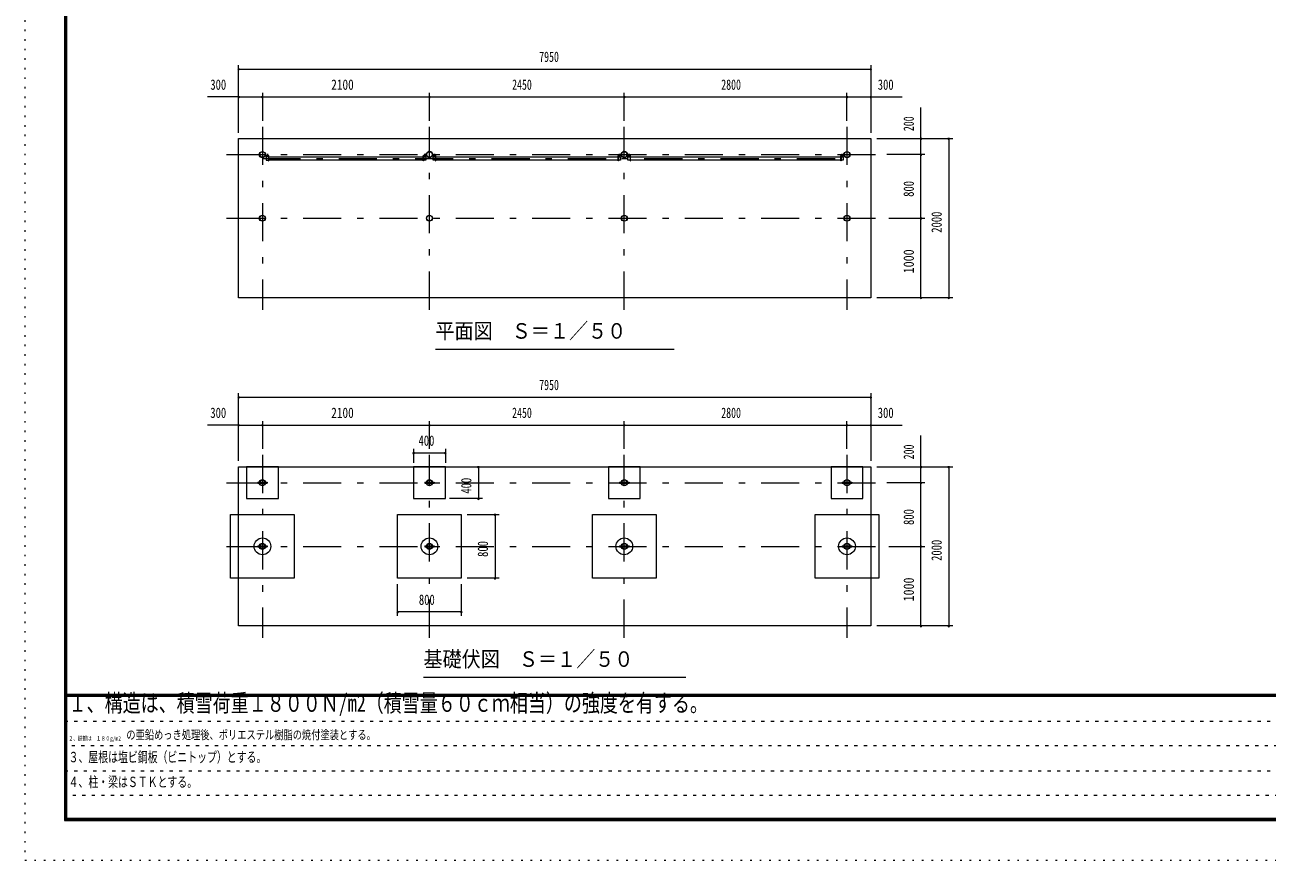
# Model space of a CAD drawing. Units: millimetres, scale not verified, with parts at other scales. Extents: x -23352 to 23352, y -10500 to 10500.
# Drawn here: x -6348 to 9273, y -10500 to 0 of the extents above; entities that cross this region are included whole.
import ezdxf
from ezdxf.enums import TextEntityAlignment as Align

# ---------------------------------------------------------------- set-up
doc = ezdxf.new("R2010")
doc.units = ezdxf.units.MM
doc.header["$LTSCALE"] = 40
for name, pattern in [('USER1', [3, 1, -2]), ('USER3', [24, 12, -5, 2, -5]), ('USER4', [3, 0.5, -2.5])]:
    doc.linetypes.add(name, pattern=pattern)
doc.layers.add('0-1_0-F', color=7, linetype='Continuous')
for name, color, linetype, lineweight in [('0-2_1-0BOLD', 7, 'Continuous', 18), ('0-3_1-2CENTER', 3, 'USER3', 18), ('0-5_1-5DIM', 3, 'Continuous', 18), ('0-C_F-F', 5, 'Continuous', 18), ('0-D_F-E_J_ADD', 5, 'USER4', 18)]:
    doc.layers.add(name, color=color, linetype=linetype, lineweight=lineweight)
doc.styles.add('ＭＳ ゴシック', font='')
doc.styles.get('ＭＳ ゴシック').set_extended_font_data('MS Gothic')

msp = doc.modelspace()

# ---------------------------------------------------------------- linework, layer by layer
at = {"layer": '0-2_1-0BOLD'}
for p, q in [((-3660.45, -3430.33), (-3660.45, -1430.33)), ((-3660.45, -1430.33), (4289.55, -1430.33)), ((4289.55, -1430.33), (4289.55, -3430.33)), ((-3287.5, -1640.33), (-3317.1, -1640.33)), ((-3317.1, -1643.53), (-3287.5, -1643.53)), ((-3282.3, -1658.13), (-1338.6, -1658.13)), ((-1338.6, -1700.83), (-3282.3, -1700.83)), ((-1333.39, -1640.33), (-1303.79, -1640.33)), ((-1303.79, -1643.53), (-1333.39, -1643.53)), ((-1187.5, -1640.33), (-1217.1, -1640.33)), ((-1217.1, -1643.53), (-1187.5, -1643.53)), ((-1182.3, -1658.13), (1111.4, -1658.13)), ((1111.4, -1700.83), (-1182.3, -1700.83)), ((1116.61, -1640.33), (1146.21, -1640.33)), ((1146.21, -1643.53), (1116.61, -1643.53)), ((1262.5, -1640.33), (1232.9, -1640.33)), ((1232.9, -1643.53), (1262.5, -1643.53)), ((1267.7, -1658.13), (3911.41, -1658.13)), ((3911.41, -1700.83), (1267.7, -1700.83)), ((3916.61, -1640.33), (3946.21, -1640.33)), ((3946.21, -1643.53), (3916.61, -1643.53)), ((4289.55, -3430.33), (-3660.45, -3430.33)), ((-3660.45, -7555.32), (-3660.45, -5555.33)), ((-3660.45, -5555.33), (4289.55, -5555.33)), ((-3560.45, -5555.32), (-3560.45, -5955.32)), ((-3160.45, -5555.32), (-3560.45, -5555.32)), ((-3160.45, -5955.32), (-3160.45, -5555.32)), ((-1460.45, -5555.32), (-1460.45, -5955.32)), ((-1060.45, -5555.32), (-1460.45, -5555.32)), ((-1060.45, -5955.32), (-1060.45, -5555.32)), ((989.55, -5555.32), (989.55, -5955.32)), ((1389.55, -5555.32), (989.55, -5555.32)), ((1389.55, -5955.32), (1389.55, -5555.32)), ((3789.55, -5555.32), (3789.55, -5955.32)), ((4189.55, -5555.32), (3789.55, -5555.32)), ((4189.55, -5955.32), (4189.55, -5555.32)), ((4289.55, -5555.33), (4289.55, -7555.32)), ((-3420.45, -5749.32), (-3420.45, -5761.32)), ((-3420.45, -5749.32), (-3398.12, -5749.32)), ((-3420.45, -5761.32), (-3398.12, -5761.32)), ((-3395.28, -5749.32), (-3325.61, -5749.32)), ((-3395.28, -5761.32), (-3325.61, -5761.32)), ((-3322.77, -5749.32), (-3300.45, -5749.32)), ((-3322.77, -5761.32), (-3300.45, -5761.32)), ((-3300.45, -5749.32), (-3300.45, -5761.32)), ((-1320.45, -5749.32), (-1320.45, -5761.32)), ((-1320.45, -5749.32), (-1298.12, -5749.32)), ((-1320.45, -5761.32), (-1298.12, -5761.32)), ((-1295.28, -5749.32), (-1225.61, -5749.32)), ((-1295.28, -5761.32), (-1225.61, -5761.32)), ((-1222.77, -5749.32), (-1200.45, -5749.32)), ((-1222.77, -5761.32), (-1200.45, -5761.32)), ((-1200.45, -5749.32), (-1200.45, -5761.32)), ((1129.55, -5749.32), (1129.55, -5761.32)), ((1129.55, -5749.32), (1151.88, -5749.32)), ((1129.55, -5761.32), (1151.88, -5761.32)), ((1154.72, -5749.32), (1224.39, -5749.32)), ((1154.72, -5761.32), (1224.39, -5761.32)), ((1227.23, -5749.32), (1249.55, -5749.32)), ((1227.23, -5761.32), (1249.55, -5761.32)), ((1249.55, -5749.32), (1249.55, -5761.32)), ((3929.55, -5749.32), (3929.55, -5761.32)), ((3929.55, -5749.32), (3951.88, -5749.32)), ((3929.55, -5761.32), (3951.88, -5761.32)), ((3954.72, -5749.32), (4024.39, -5749.32)), ((3954.72, -5761.32), (4024.39, -5761.32)), ((4027.23, -5749.32), (4049.55, -5749.32)), ((4027.23, -5761.32), (4049.55, -5761.32)), ((4049.55, -5749.32), (4049.55, -5761.32)), ((-3560.45, -5955.32), (-3160.45, -5955.32)), ((-1460.45, -5955.32), (-1060.45, -5955.32)), ((989.55, -5955.32), (1389.55, -5955.32)), ((3789.55, -5955.32), (4189.55, -5955.32)), ((-3420.45, -6549.32), (-3420.45, -6561.32)), ((-3420.45, -6549.32), (-3398.12, -6549.32)), ((-3395.28, -6549.32), (-3325.61, -6549.32)), ((-3322.77, -6549.32), (-3300.45, -6549.32)), ((-3300.45, -6549.32), (-3300.45, -6561.32)), ((-1320.45, -6549.32), (-1320.45, -6561.32)), ((-1320.45, -6549.32), (-1298.12, -6549.32)), ((-1295.28, -6549.32), (-1225.61, -6549.32)), ((-1222.77, -6549.32), (-1200.45, -6549.32)), ((-1200.45, -6549.32), (-1200.45, -6561.32)), ((1129.55, -6549.32), (1129.55, -6561.32)), ((1129.55, -6549.32), (1151.88, -6549.32)), ((1154.72, -6549.32), (1224.39, -6549.32)), ((1227.23, -6549.32), (1249.55, -6549.32)), ((1249.55, -6549.32), (1249.55, -6561.32)), ((3929.55, -6549.32), (3929.55, -6561.32)), ((3929.55, -6549.32), (3951.88, -6549.32)), ((3954.72, -6549.32), (4024.39, -6549.32)), ((4027.23, -6549.32), (4049.55, -6549.32)), ((4049.55, -6549.32), (4049.55, -6561.32)), ((-3420.45, -6561.32), (-3398.12, -6561.32)), ((-3395.28, -6561.32), (-3325.61, -6561.32)), ((-3322.77, -6561.32), (-3300.45, -6561.32)), ((-1320.45, -6561.32), (-1298.12, -6561.32)), ((-1295.28, -6561.32), (-1225.61, -6561.32)), ((-1222.77, -6561.32), (-1200.45, -6561.32)), ((1129.55, -6561.32), (1151.88, -6561.32)), ((1154.72, -6561.32), (1224.39, -6561.32)), ((1227.23, -6561.32), (1249.55, -6561.32)), ((3929.55, -6561.32), (3951.88, -6561.32)), ((3954.72, -6561.32), (4024.39, -6561.32)), ((4027.23, -6561.32), (4049.55, -6561.32)), ((4289.55, -7555.32), (-3660.45, -7555.32))]:
    msp.add_line(p, q, dxfattribs=at)
for points in [[(-3319.1, -1638.33), (-3319.1, -1618.33), (-3322.3, -1618.33), (-3322.3, -1638.33)], [(-3285.5, -1658.13), (-3314.35, -1658.13), (-3314.35, -1700.83), (-3285.5, -1700.83)], [(-3285.5, -1645.53), (-3285.5, -1711.33), (-3282.3, -1711.33), (-3282.3, -1645.53)], [(-1335.4, -1645.53), (-1335.4, -1711.33), (-1338.6, -1711.33), (-1338.6, -1645.53)], [(-1335.4, -1658.13), (-1306.55, -1658.13), (-1306.55, -1700.83), (-1335.4, -1700.83)], [(-1301.79, -1638.33), (-1301.79, -1618.33), (-1298.6, -1618.33), (-1298.6, -1638.33)], [(-1219.1, -1638.33), (-1219.1, -1618.33), (-1222.3, -1618.33), (-1222.3, -1638.33)], [(-1185.5, -1700.83), (-1214.35, -1700.83), (-1214.35, -1658.13), (-1185.5, -1658.13)], [(-1185.5, -1645.53), (-1185.5, -1711.33), (-1182.3, -1711.33), (-1182.3, -1645.53)], [(1114.6, -1645.53), (1114.6, -1711.33), (1111.4, -1711.33), (1111.4, -1645.53)], [(1114.6, -1658.13), (1143.45, -1658.13), (1143.45, -1700.83), (1114.6, -1700.83)], [(1148.21, -1638.33), (1148.21, -1618.33), (1151.4, -1618.33), (1151.4, -1638.33)], [(1230.9, -1638.33), (1230.9, -1618.33), (1227.7, -1618.33), (1227.7, -1638.33)], [(1264.5, -1700.83), (1235.65, -1700.83), (1235.65, -1658.13), (1264.5, -1658.13)], [(1264.5, -1645.53), (1264.5, -1711.33), (1267.7, -1711.33), (1267.7, -1645.53)], [(3914.6, -1645.53), (3914.6, -1711.33), (3911.41, -1711.33), (3911.41, -1645.53)], [(3914.6, -1658.13), (3943.45, -1658.13), (3943.45, -1700.83), (3914.6, -1700.83)], [(3948.21, -1638.33), (3948.21, -1618.33), (3951.4, -1618.33), (3951.4, -1638.33)]]:
    msp.add_lwpolyline(points, dxfattribs=at)
for points in [[(-3760.45, -6955.33), (-3760.45, -6155.33), (-2960.45, -6155.33), (-2960.45, -6955.33)], [(-1660.45, -6955.33), (-1660.45, -6155.33), (-860.45, -6155.33), (-860.45, -6955.33)], [(789.55, -6955.33), (789.55, -6155.33), (1589.55, -6155.33), (1589.55, -6955.33)], [(3589.55, -6955.33), (3589.55, -6155.33), (4389.55, -6155.33), (4389.55, -6955.33)]]:
    msp.add_lwpolyline(points, close=True, dxfattribs=at)
for centre, radius in [((-3360.45, -1630.33), 38.15), ((-3360.45, -1630.33), 38.15), ((-3360.45, -1630.33), 35.35), ((-3360.45, -1630.33), 35.35), ((-1260.45, -1630.33), 38.15), ((-1260.45, -1630.33), 38.15), ((-1260.45, -1630.33), 35.35), ((-1260.45, -1630.33), 35.35), ((-1260.45, -1630.33), 35.35), ((1189.55, -1630.33), 38.15), ((1189.55, -1630.33), 38.15), ((1189.55, -1630.33), 35.35), ((1189.55, -1630.33), 35.35), ((1189.55, -1630.33), 35.35), ((3989.55, -1630.33), 38.15), ((3989.55, -1630.33), 38.15), ((3989.55, -1630.33), 35.35), ((3989.55, -1630.33), 35.35), ((-3360.45, -2430.33), 38.15), ((-3360.45, -2430.33), 35.35), ((-1260.45, -2430.33), 38.15), ((-1260.45, -2430.33), 35.35), ((1189.55, -2430.33), 38.15), ((1189.55, -2430.33), 35.35), ((3989.55, -2430.33), 38.15), ((3989.55, -2430.33), 35.35), ((-3360.45, -5755.32), 38.15), ((-3360.45, -5755.32), 35.35), ((-1260.45, -5755.32), 38.15), ((-1260.45, -5755.32), 35.35), ((1189.55, -5755.32), 38.15), ((1189.55, -5755.32), 35.35), ((3989.55, -5755.32), 38.15), ((3989.55, -5755.32), 35.35), ((-3360.45, -6555.32), 105), ((-3360.45, -6555.32), 38.15), ((-3360.45, -6555.32), 35.35), ((-1260.45, -6555.32), 105), ((-1260.45, -6555.32), 38.15), ((-1260.45, -6555.32), 35.35), ((1189.55, -6555.32), 105), ((1189.55, -6555.32), 38.15), ((1189.55, -6555.32), 35.35), ((3989.55, -6555.32), 105), ((3989.55, -6555.32), 38.15), ((3989.55, -6555.32), 35.35)]:
    msp.add_circle(centre, radius, dxfattribs=at)
for centre, radius, start, end in [((-3317.1, -1638.33), 5.2, 180, 270), ((-3317.1, -1638.33), 2, 180, 270), ((-3287.5, -1645.53), 5.2, 0, 90), ((-3287.5, -1645.53), 2, 0, 90), ((-1333.39, -1645.53), 5.2, 90, 180), ((-1333.39, -1645.53), 2, 90, 180), ((-1303.79, -1638.33), 2, 270, 0), ((-1303.79, -1638.33), 5.2, 270, 0), ((-1260.45, -1630.33), 38.15, 43.27118, 125.40654), ((-1217.1, -1638.33), 5.2, 180, 270), ((-1217.1, -1638.33), 2, 180, 270), ((-1187.5, -1645.53), 5.2, 0, 90), ((-1187.5, -1645.53), 2, 0, 90), ((1116.61, -1645.53), 5.2, 90, 180), ((1116.61, -1645.53), 2, 90, 180), ((1146.21, -1638.33), 2, 270, 0), ((1146.21, -1638.33), 5.2, 270, 0), ((1189.55, -1630.33), 38.15, 43.27118, 125.40654), ((1232.9, -1638.33), 5.2, 180, 270), ((1232.9, -1638.33), 2, 180, 270), ((1262.5, -1645.53), 5.2, 0, 90), ((1262.5, -1645.53), 2, 0, 90), ((3916.61, -1645.53), 5.2, 90, 180), ((3916.61, -1645.53), 2, 90, 180), ((3946.21, -1638.33), 2, 270, 0), ((3946.21, -1638.33), 5.2, 270, 0)]:
    msp.add_arc(centre, radius, start, end, dxfattribs=at)
at = {"layer": '0-3_1-2CENTER'}
for p, q in [((-3360.45, -1280.33), (-3360.45, -3580.33)), ((-1260.45, -3580.33), (-1260.45, -1280.33)), ((1189.55, -3580.33), (1189.55, -1280.33)), ((3989.55, -1280.33), (3989.55, -3580.33)), ((-3810.45, -1630.33), (4439.56, -1630.33)), ((-3360.45, -1679.48), (3989.56, -1679.48)), ((-3297.3, -1621.33), (-3297.3, -1663.13)), ((-1323.6, -1621.33), (-1323.6, -1663.13)), ((-1197.3, -1621.33), (-1197.3, -1663.13)), ((1126.4, -1621.33), (1126.4, -1663.13)), ((1252.7, -1621.33), (1252.7, -1663.13)), ((3926.41, -1621.33), (3926.41, -1663.13)), ((-3810.45, -2430.33), (4439.56, -2430.33)), ((-3360.45, -5405.33), (-3360.45, -7705.32)), ((-1260.45, -7705.32), (-1260.45, -5405.33)), ((1189.55, -7705.32), (1189.55, -5405.33)), ((3989.55, -5405.33), (3989.55, -7705.32)), ((-3810.45, -5755.32), (4439.56, -5755.32)), ((-3810.45, -6555.32), (4439.56, -6555.32))]:
    msp.add_line(p, q, dxfattribs=at)
at = {"layer": '0-5_1-5DIM'}
for p, q in [((-3650.45, -555.33), (-3670.45, -555.33)), ((-3660.45, -1355.33), (-3660.45, -505.33)), ((-3660.45, -555.33), (4289.55, -555.33)), ((-3660.45, -555.33), (4289.55, -555.33)), ((4299.55, -555.33), (4279.55, -555.33)), ((4289.55, -505.33), (4289.55, -1355.33)), ((-3660.45, -905.33), (-4052.95, -905.33)), ((-3650.45, -905.33), (-3670.45, -905.33)), ((-3660.45, -905.33), (-3360.45, -905.33)), ((-3350.45, -905.33), (-3370.45, -905.33)), ((-3360.45, -855.33), (-3360.45, -1205.33)), ((-3360.45, -905.33), (-1260.45, -905.33)), ((-1250.45, -905.33), (-1270.45, -905.33)), ((-1260.45, -1205.33), (-1260.45, -855.33)), ((-1260.45, -905.33), (1189.55, -905.33)), ((1199.55, -905.33), (1179.55, -905.33)), ((1189.55, -1205.33), (1189.55, -855.33)), ((1189.55, -905.33), (3989.55, -905.33)), ((3999.56, -905.33), (3979.56, -905.33)), ((3989.55, -1205.33), (3989.55, -855.33)), ((3989.55, -905.33), (4289.55, -905.33)), ((4299.55, -905.33), (4279.55, -905.33)), ((4289.55, -905.33), (4682.05, -905.33)), ((4919.56, -3430.33), (4919.56, -1037.83)), ((4364.55, -1430.33), (5319.56, -1430.33)), ((4929.56, -1430.33), (4909.56, -1430.33)), ((4919.56, -1630.33), (4919.56, -1430.33)), ((5279.56, -1430.33), (5259.56, -1430.33)), ((5269.55, -1430.33), (5269.55, -3430.33)), ((5269.55, -1430.33), (5269.55, -3430.33)), ((4969.56, -1630.33), (4489.56, -1630.33)), ((4929.56, -1630.33), (4909.56, -1630.33)), ((4919.56, -2430.33), (4919.56, -1630.33)), ((4514.55, -2430.33), (4969.56, -2430.33)), ((4929.56, -2430.33), (4909.56, -2430.33)), ((4919.56, -3430.33), (4919.56, -2430.33)), ((5319.56, -3430.33), (4364.55, -3430.33)), ((4929.56, -3430.33), (4909.56, -3430.33)), ((5279.56, -3430.33), (5259.56, -3430.33)), ((1814.56, -4080.33), (-1185.44, -4080.33)), ((-3650.45, -4680.32), (-3670.45, -4680.32)), ((-3660.45, -5480.32), (-3660.45, -4630.33)), ((-3660.45, -4680.32), (4289.55, -4680.32)), ((-3660.45, -4680.32), (4289.55, -4680.32)), ((4299.55, -4680.32), (4279.55, -4680.32)), ((4289.55, -4630.33), (4289.55, -5480.32)), ((-3360.45, -4980.33), (-3360.45, -5330.33)), ((-1260.45, -5330.33), (-1260.45, -4980.33)), ((1189.55, -5330.33), (1189.55, -4980.33)), ((3989.55, -5330.33), (3989.55, -4980.33)), ((-3660.45, -5030.33), (-4052.95, -5030.33)), ((-3650.45, -5030.33), (-3670.45, -5030.33)), ((-3660.45, -5030.33), (-3360.45, -5030.33)), ((-3350.45, -5030.33), (-3370.45, -5030.33)), ((-3360.45, -5030.33), (-1260.45, -5030.33)), ((-1250.45, -5030.33), (-1270.45, -5030.33)), ((-1260.45, -5030.33), (1189.55, -5030.33)), ((1199.55, -5030.33), (1179.55, -5030.33)), ((1189.55, -5030.33), (3989.55, -5030.33)), ((3999.56, -5030.33), (3979.56, -5030.33)), ((3989.55, -5030.33), (4289.55, -5030.33)), ((4299.55, -5030.33), (4279.55, -5030.33)), ((4289.55, -5030.33), (4682.05, -5030.33)), ((4919.56, -7555.33), (4919.56, -5162.82)), ((-1450.45, -5380.33), (-1470.45, -5380.33)), ((-1460.45, -5330.33), (-1460.45, -5505.32)), ((-1460.45, -5380.33), (-1060.45, -5380.33)), ((-1050.45, -5380.33), (-1070.45, -5380.33)), ((-1060.45, -5330.33), (-1060.45, -5505.33)), ((-634.53, -5555.33), (-654.53, -5555.33)), ((-644.53, -5555.33), (-644.53, -5955.32)), ((4364.55, -5555.32), (5319.56, -5555.32)), ((4929.56, -5555.32), (4909.56, -5555.32)), ((4919.56, -5755.32), (4919.56, -5555.32)), ((5279.56, -5555.32), (5259.56, -5555.32)), ((5269.55, -5555.32), (5269.55, -7555.33)), ((5269.55, -5555.32), (5269.55, -7555.33)), ((4969.56, -5755.32), (4489.56, -5755.32)), ((4929.56, -5755.32), (4909.56, -5755.32)), ((4919.56, -6555.32), (4919.56, -5755.32)), ((-594.53, -5955.32), (-1010.45, -5955.32)), ((-634.53, -5955.32), (-654.53, -5955.32)), ((-785.45, -6155.33), (-385.45, -6155.33)), ((-425.45, -6155.33), (-445.45, -6155.33)), ((-435.45, -6155.33), (-435.45, -6955.33)), ((4514.55, -6555.32), (4969.56, -6555.32)), ((4929.56, -6555.32), (4909.56, -6555.32)), ((4919.56, -7555.33), (4919.56, -6555.32)), ((-385.45, -6955.33), (-785.45, -6955.33)), ((-425.45, -6955.33), (-445.45, -6955.33)), ((-1660.45, -7430.33), (-1660.45, -7030.33)), ((-860.45, -7030.33), (-860.45, -7430.33)), ((-1650.45, -7380.33), (-1670.45, -7380.33)), ((-860.45, -7380.33), (-1660.45, -7380.33)), ((-850.45, -7380.33), (-870.45, -7380.33)), ((5319.56, -7555.33), (4364.55, -7555.33)), ((4929.56, -7555.33), (4909.56, -7555.33)), ((5279.56, -7555.33), (5259.56, -7555.33)), ((1964.56, -8205.32), (-1335.44, -8205.32))]:
    msp.add_line(p, q, dxfattribs=at)
for centre in [(-3660.45, -555.33), (4289.55, -555.33), (-3660.45, -905.33), (-3360.45, -905.33), (-1260.45, -905.33), (1189.55, -905.33), (3989.56, -905.33), (4289.55, -905.33), (4919.56, -1430.33), (5269.56, -1430.33), (4919.56, -1630.33), (4919.56, -2430.33), (4919.56, -3430.33), (5269.56, -3430.33), (-3660.45, -4680.32), (4289.55, -4680.32), (-3660.45, -5030.33), (-3360.45, -5030.33), (-1260.45, -5030.33), (1189.55, -5030.33), (3989.56, -5030.33), (4289.55, -5030.33), (-1460.45, -5380.33), (-1060.45, -5380.33), (-644.53, -5555.33), (4919.56, -5555.32), (5269.56, -5555.32), (4919.56, -5755.32), (-644.53, -5955.32), (-435.45, -6155.33), (4919.56, -6555.32), (-435.45, -6955.33), (-1660.45, -7380.33), (-860.45, -7380.33), (4919.56, -7555.33), (5269.56, -7555.33)]:
    msp.add_arc(centre, 10, 180, 0, dxfattribs=at)
at = {"layer": '0-C_F-F'}
for p, q in [((-5823.13, -8415), (22826.87, -8415)), ((22826.87, -8417.5), (-5823.13, -8417.5)), ((-5823.13, -8420), (22826.87, -8420)), ((22826.87, -8422.5), (-5823.13, -8422.5)), ((-5823.13, -8425), (22826.87, -8425)), ((22826.87, -8427.5), (-5823.13, -8427.5)), ((-5823.13, -8430), (22826.87, -8430)), ((22826.87, -8432.5), (-5823.13, -8432.5)), ((-5823.13, -8435), (22826.87, -8435)), ((22826.87, -8437.5), (-5823.13, -8437.5)), ((-5823.13, -8440), (22826.87, -8440))]:
    msp.add_line(p, q, dxfattribs=at)
at = {"layer": '0-C_F-F', "color": 6, "linetype": 'USER1'}
for p, q in [((-5848.13, -8752), (12401.88, -8752)), ((12401.88, -9064), (-5848.13, -9064)), ((-5848.13, -9376), (12401.88, -9376)), ((9893.88, -9688), (-5848.13, -9688))]:
    msp.add_line(p, q, dxfattribs=at)
at = {"layer": '0-C_F-F'}
for points in [[(-5848.13, 10100), (-5848.13, -10000), (22851.87, -10000), (22851.87, 10100)], [(-5845.63, 10097.5), (22849.37, 10097.5), (22849.37, -9997.5), (-5845.63, -9997.5)], [(-5843.13, 10095), (-5843.13, -9995), (22846.87, -9995), (22846.87, 10095)], [(-5840.63, 10092.5), (22844.37, 10092.5), (22844.37, -9992.5), (-5840.63, -9992.5)], [(-5838.13, 10090), (22841.87, 10090), (22841.87, -9990), (-5838.13, -9990)], [(-5835.63, 10087.5), (22839.37, 10087.5), (22839.37, -9987.5), (-5835.63, -9987.5)], [(-5833.13, 10085), (22836.87, 10085), (22836.87, -9985), (-5833.13, -9985)], [(-5830.63, 10082.5), (-5830.63, -9982.5), (22834.37, -9982.5), (22834.37, 10082.5)], [(-5828.13, 10080), (-5828.13, -9980), (22831.87, -9980), (22831.87, 10080)], [(-5825.63, 10077.5), (-5825.63, -9977.5), (22829.37, -9977.5), (22829.37, 10077.5)], [(-5823.13, 10075), (22826.87, 10075), (22826.87, -9975), (-5823.13, -9975)]]:
    msp.add_lwpolyline(points, close=True, dxfattribs=at)
at = {"layer": '0-D_F-E_J_ADD'}
msp.add_lwpolyline([(-6348.13, 10500), (-6348.13, -10500), (23351.87, -10500), (23351.87, 10500)], close=True, dxfattribs=at)

# ---------------------------------------------------------------- texts
at = {"layer": '0-1_0-F', "style": 'ＭＳ ゴシック'}
for s, height, width, p in [('１、構造は、積雪荷重１８００Ｎ/m2（積雪量６０ｃｍ相当）の強度を有する。', 221.4, 0.75, (-5798.12, -8702)), ('\u3000の亜鉛めっき処理後、ポリエステル樹脂の焼付塗装とする。', 110.7, 0.75, (-5188.53, -9014)), ('２、鉄部は\u3000１８０g/m2', 55.35, 0.75, (-5798.13, -9014)), ('３、屋根は塩ビ鋼板（ビニトップ）とする。', 130.2, 0.7, (-5798.13, -9308.24)), ('４、柱・梁はＳＴＫとする。', 130.2, 0.7, (-5798.13, -9620.23))]:
    msp.add_text(s, height=height, dxfattribs=dict(at, width=width)).set_placement(p, align=Align.BOTTOM_LEFT)
at = {"layer": '0-5_1-5DIM', "color": 7, "style": 'ＭＳ ゴシック'}
for s, height, width, p in [('7950', 130.2, 0.7, (119.22, -505.33)), ('300', 130.2, 0.75, (-4015.8, -855.33)), ('2100', 130.2, 0.8, (-2495.83, -855.33)), ('2450', 130.2, 0.7, (-221.46, -855.33)), ('2800', 130.2, 0.7, (2408.28, -855.33)), ('300', 130.2, 0.75, (4376.7, -855.33)), ('平面図\u3000Ｓ＝１／５０', 195.4, 0.9, (-1185.44, -4003.68)), ('7950', 130.2, 0.7, (119.22, -4630.32)), ('300', 130.2, 0.75, (-4015.8, -4980.33)), ('2100', 130.2, 0.8, (-2495.83, -4980.33)), ('2450', 130.2, 0.7, (-221.45, -4980.33)), ('2800', 130.2, 0.7, (2408.28, -4980.33)), ('300', 130.2, 0.75, (4376.7, -4980.33)), ('400', 130.2, 0.75, (-1398.07, -5330.33)), ('800', 130.2, 0.75, (-1393.3, -7330.33)), ('基礎伏図\u3000Ｓ＝１／５０', 195.4, 0.9, (-1335.44, -8128.67))]:
    msp.add_text(s, height=height, dxfattribs=dict(at, width=width)).set_placement(p, align=Align.BOTTOM_LEFT)
for s, width, p in [('200', 0.7, (4869.56, -1336.34)), ('800', 0.75, (4869.56, -2161.74)), ('2000', 0.75, (5219.56, -2613.36)), ('1000', 0.85, (4869.56, -3123.13)), ('200', 0.7, (4869.56, -5461.33)), ('400', 0.75, (-694.53, -5892.95)), ('800', 0.75, (4869.56, -6286.73)), ('800', 0.75, (-485.45, -6688.19)), ('2000', 0.75, (5219.56, -6738.36)), ('1000', 0.85, (4869.56, -7248.13))]:
    msp.add_text(s, height=130.2, rotation=90, dxfattribs=dict(at, width=width)).set_placement(p, align=Align.BOTTOM_LEFT)

doc.saveas('drawing.dxf')
